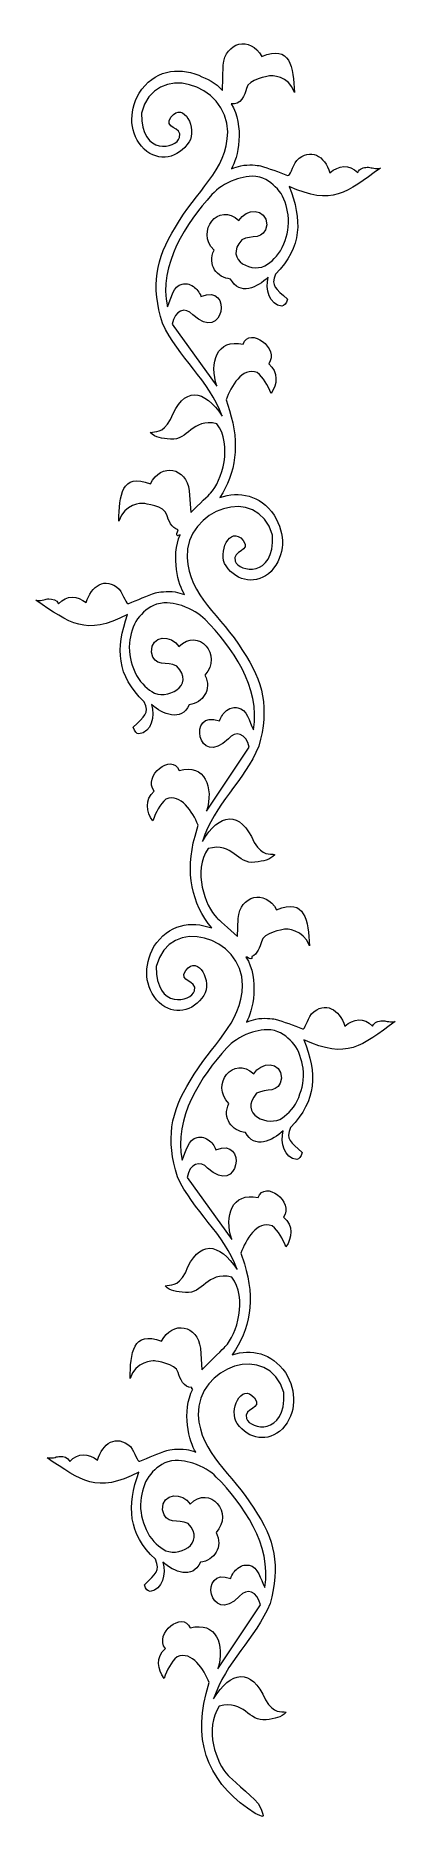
# Model space of a CAD drawing. Header units: centimetres. Extents: x -3.7 to 1.3, y -12.2 to 12.8.
import ezdxf

# ---------------------------------------------------------------- set-up
doc = ezdxf.new("R2010")
doc.units = ezdxf.units.CM
doc.header["$MEASUREMENT"] = 0
doc.layers.add('Layer 1', color=7, linetype='Continuous')

msp = doc.modelspace()

# ---------------------------------------------------------------- linework, layer by layer
at = {"layer": 'Layer 1', "color": 176, "lineweight": 13}
msp.add_open_spline([(1.09623, 10.98388), (0.98942, 10.96897), (0.96546, 10.99957), (0.91362, 10.99513), (0.91362, 10.99513), (0.86178, 10.9907), (0.80584, 10.98205), (0.78039, 10.92037), (0.78039, 10.92037), (0.65824, 11.04392), (0.51545, 11.02156), (0.39164, 10.91964), (0.39164, 10.91964), (0.31868, 11.15256), (0.11732, 11.27771), (-0.0725, 11.0908), (-0.0725, 11.0908), (-0.13814, 11.00174), (-0.16079, 10.86791), (-0.1994, 10.8818), (-0.1994, 10.8818), (-0.31781, 10.92438), (-0.46647, 10.98512), (-0.57965, 11.015), (-0.57965, 11.015), (-0.62072, 11.0241), (-0.73895, 11.03805), (-0.85331, 11.01736), (-0.85331, 11.01736), (-0.89238, 11.00572), (-0.94119, 10.9938), (-0.98369, 10.97547), (-0.98369, 10.97547), (-0.89473, 11.11641), (-0.79367, 11.57944), (-0.98869, 11.88446), (-0.98869, 11.88446), (-0.85617, 11.85407), (-0.79625, 12.00788), (-0.77411, 12.09912), (-0.77411, 12.09912), (-0.74493, 12.23108), (-0.47321, 12.26663), (-0.45278, 12.27253), (-0.45278, 12.27253), (-0.43235, 12.27843), (-0.18299, 12.28113), (-0.10158, 12.04029), (-0.10158, 12.04029), (-0.12067, 12.39904), (-0.15953, 12.71669), (-0.56011, 12.54404), (-0.56011, 12.54404), (-0.72082, 12.83532), (-1.07335, 12.74946), (-1.09783, 12.42279), (-1.09783, 12.42279), (-1.09783, 12.42279), (-1.11047, 12.0686), (-1.11047, 12.0686), (-1.11047, 12.0686), (-1.20441, 12.18228), (-1.3238, 12.2288), (-1.44025, 12.28237), (-1.44025, 12.28237), (-1.74252, 12.40031), (-2.06291, 12.35536), (-2.27498, 12.03177), (-2.27498, 12.03177), (-2.42303, 11.75628), (-2.41278, 11.46508), (-2.20317, 11.24722), (-2.20317, 11.24722), (-1.99982, 11.06357), (-1.72364, 11.11854), (-1.57621, 11.34956), (-1.57621, 11.34956), (-1.45775, 11.53126), (-1.64937, 11.92688), (-1.82908, 11.69682), (-1.82908, 11.69682), (-1.94635, 11.53374), (-1.66368, 11.56821), (-1.70785, 11.41299), (-1.70785, 11.41299), (-1.75202, 11.25777), (-2.24854, 11.14174), (-2.24221, 11.75362), (-2.24221, 11.75362), (-2.05399, 12.48945), (-1.03437, 12.16339), (-1.03602, 11.4923), (-1.03602, 11.4923), (-1.04716, 10.93961), (-1.479, 10.6692), (-1.76632, 10.15566), (-1.76632, 10.15566), (-2.04726, 9.70816), (-2.10866, 9.33476), (-1.94701, 8.81308), (-1.94701, 8.81308), (-1.72543, 8.33168), (-1.29433, 8.0225), (-1.11266, 7.51486), (-1.11266, 7.51486), (-1.35987, 7.89864), (-1.65783, 7.93686), (-1.8341, 7.46919), (-1.8341, 7.46919), (-1.95387, 7.25783), (-2.04185, 7.3121), (-2.11761, 7.28397), (-2.11761, 7.28397), (-2.04311, 7.21445), (-1.96015, 7.20104), (-1.83441, 7.19223), (-1.83441, 7.19223), (-1.58734, 7.16853), (-1.54067, 7.49203), (-1.18778, 7.40917), (-1.18778, 7.40917), (-0.96062, 7.11411), (-1.11709, 6.60504), (-1.27744, 6.43696), (-1.27744, 6.43696), (-1.29596, 6.41486), (-1.43227, 6.28539), (-1.55316, 6.16485), (-1.55316, 6.16485), (-1.55316, 6.16485), (-1.57503, 6.47162), (-1.57503, 6.47162), (-1.57503, 6.47162), (-1.61087, 6.797), (-1.96556, 6.86776), (-2.116, 6.56985), (-2.116, 6.56985), (-2.5223, 6.72529), (-2.55006, 6.40621), (-2.55665, 6.04691), (-2.55665, 6.04691), (-2.48369, 6.29105), (-2.23499, 6.29897), (-2.21437, 6.29395), (-2.21437, 6.29395), (-2.19375, 6.28893), (-1.92042, 6.265), (-1.88667, 6.13439), (-1.88667, 6.13439), (-1.8658, 6.05999), (-1.81783, 5.9446), (-1.728, 5.92643), (-1.728, 5.92643), (-1.76387, 5.82988), (-1.74277, 5.83339), (-1.70112, 5.85635), (-1.70112, 5.85635), (-1.83173, 5.54897), (-1.72492, 5.14734), (-1.63811, 5.02051), (-1.63811, 5.02051), (-1.68122, 5.03701), (-1.73098, 5.04684), (-1.77042, 5.05681), (-1.77042, 5.05681), (-1.88542, 5.07259), (-2.00307, 5.05361), (-2.04379, 5.04277), (-2.04379, 5.04277), (-2.15586, 5.00808), (-2.30228, 4.94042), (-2.41912, 4.89281), (-2.41912, 4.89281), (-2.45721, 4.8773), (-2.48451, 5.01006), (-2.5532, 5.09625), (-2.5532, 5.09625), (-2.74939, 5.27493), (-2.94625, 5.14191), (-3.01105, 4.90605), (-3.01105, 4.90605), (-3.13831, 5.0026), (-3.28178, 5.01886), (-3.39954, 4.89019), (-3.39954, 4.89019), (-3.42711, 4.95075), (-3.48275, 4.95701), (-3.5347, 4.95923), (-3.5347, 4.95923), (-3.58665, 4.96145), (-3.61009, 4.92921), (-3.71734, 4.93956), (-3.71734, 4.93956), (-3.23414, 4.61653), (-3.02872, 4.43318), (-2.43469, 4.73981), (-2.43469, 4.73981), (-2.60416, 4.25983), (-2.58645, 3.88639), (-2.20369, 3.52083), (-2.20369, 3.52083), (-2.12544, 3.35034), (-2.19975, 3.32572), (-2.35592, 3.16303), (-2.35592, 3.16303), (-2.33564, 3.10074), (-2.31123, 3.07636), (-2.27677, 3.06946), (-2.27677, 3.06946), (-2.10018, 3.09329), (-2.05034, 3.31659), (-2.09923, 3.48016), (-2.09923, 3.48016), (-1.9466, 3.34579), (-1.68632, 3.2332), (-1.5725, 3.47941), (-1.5725, 3.47941), (-1.38507, 3.50339), (-1.24902, 3.69072), (-1.35569, 3.89348), (-1.35569, 3.89348), (-1.10171, 4.16545), (-1.4426, 4.57217), (-1.71778, 4.29267), (-1.71778, 4.29267), (-1.81649, 4.45496), (-2.10952, 4.46352), (-2.10289, 4.2138), (-2.10289, 4.2138), (-2.06406, 3.99169), (-1.88585, 4.09052), (-1.74779, 4.01949), (-1.74779, 4.01949), (-1.47671, 3.73985), (-1.90086, 3.52863), (-2.0967, 3.66191), (-2.0967, 3.66191), (-2.1779, 3.71717), (-2.27605, 3.80203), (-2.33236, 3.93762), (-2.33236, 3.93762), (-2.38765, 4.06253), (-2.42011, 4.18132), (-2.40892, 4.34038), (-2.40892, 4.34038), (-2.39139, 4.45849), (-2.36402, 4.5888), (-2.29568, 4.67842), (-2.29568, 4.67842), (-2.22658, 4.76625), (-2.14815, 4.84516), (-2.02963, 4.88409), (-2.02963, 4.88409), (-1.88467, 4.92388), (-1.78359, 4.8907), (-1.67872, 4.86445), (-1.67872, 4.86445), (-1.5358, 4.8131), (-1.43283, 4.7529), (-1.35213, 4.6708), (-1.35213, 4.6708), (-0.98053, 4.29273), (-0.57121, 3.71819), (-0.67598, 3.12758), (-0.67598, 3.12758), (-0.7362, 3.24456), (-0.76654, 3.41632), (-0.89456, 3.4371), (-0.89456, 3.4371), (-0.94418, 3.44039), (-0.98744, 3.44519), (-1.05064, 3.39781), (-1.05064, 3.39781), (-1.09529, 3.35979), (-1.13342, 3.31504), (-1.1507, 3.25183), (-1.1507, 3.25183), (-1.60565, 3.42434), (-1.45559, 2.57278), (-1.0261, 3.0034), (-1.0261, 3.0034), (-0.92982, 3.12281), (-0.77666, 3.08035), (-0.73499, 2.8828), (-0.73499, 2.8828), (-0.73499, 2.8828), (-1.33053, 1.99065), (-1.33053, 1.99065), (-1.33053, 1.99065), (-1.23057, 2.32201), (-1.35142, 2.65951), (-1.7161, 2.56031), (-1.7161, 2.56031), (-1.81673, 2.81072), (-2.2275, 2.48036), (-2.06335, 2.2709), (-2.06335, 2.2709), (-2.20133, 2.15262), (-2.17122, 1.97512), (-2.08177, 1.85602), (-2.08177, 1.85602), (-2.0395, 1.97406), (-1.98623, 2.08165), (-1.89834, 2.15771), (-1.89834, 2.15771), (-1.69044, 2.24567), (-1.52376, 1.9771), (-1.45083, 1.79567), (-1.45083, 1.79567), (-1.45083, 1.79567), (-1.49262, 1.6421), (-1.49262, 1.6421), (-1.49262, 1.6421), (-1.63455, 1.12581), (-1.53671, 0.69647), (-1.25987, 0.35629), (-1.25987, 0.35629), (-1.55397, 0.46102), (-1.86141, 0.40999), (-2.06708, 0.09618), (-2.06708, 0.09618), (-2.21512, -0.17932), (-2.20487, -0.47051), (-1.99527, -0.68837), (-1.99527, -0.68837), (-1.79191, -0.87203), (-1.51573, -0.81706), (-1.3683, -0.58604), (-1.3683, -0.58604), (-1.24985, -0.40433), (-1.44146, -0.00871), (-1.62117, -0.23877), (-1.62117, -0.23877), (-1.73844, -0.40185), (-1.45579, -0.36675), (-1.49995, -0.52197), (-1.49995, -0.52197), (-1.54412, -0.67719), (-2.04064, -0.79385), (-2.0343, -0.18197), (-2.0343, -0.18197), (-1.84609, 0.55386), (-0.82647, 0.2278), (-0.82811, -0.44329), (-0.82811, -0.44329), (-0.83925, -0.99598), (-1.2711, -1.26639), (-1.55842, -1.77993), (-1.55842, -1.77993), (-1.83935, -2.22743), (-1.90075, -2.60083), (-1.7391, -3.12251), (-1.7391, -3.12251), (-1.51753, -3.60391), (-1.08642, -3.91309), (-0.90476, -4.42072), (-0.90476, -4.42072), (-1.15196, -4.03695), (-1.44992, -3.99873), (-1.6262, -4.4664), (-1.6262, -4.4664), (-1.74597, -4.67776), (-1.83395, -4.62286), (-1.90971, -4.65099), (-1.90971, -4.65099), (-1.83521, -4.72051), (-1.75226, -4.73392), (-1.62651, -4.74273), (-1.62651, -4.74273), (-1.37944, -4.76643), (-1.33276, -4.44356), (-0.97987, -4.52642), (-0.97987, -4.52642), (-0.75271, -4.82148), (-0.90919, -5.32992), (-1.06954, -5.498), (-1.06954, -5.498), (-1.09081, -5.52336), (-1.26675, -5.68994), (-1.3968, -5.82231), (-1.3968, -5.82231), (-1.3968, -5.82231), (-1.41798, -5.52247), (-1.41798, -5.52247), (-1.41798, -5.52247), (-1.45382, -5.19708), (-1.80908, -5.12633), (-1.95952, -5.42425), (-1.95952, -5.42425), (-2.36581, -5.26881), (-2.39358, -5.58789), (-2.40017, -5.94718), (-2.40017, -5.94718), (-2.32721, -5.70305), (-2.0785, -5.69512), (-2.05789, -5.70015), (-2.05789, -5.70015), (-2.03727, -5.70517), (-1.76394, -5.72909), (-1.73019, -5.85971), (-1.73019, -5.85971), (-1.70687, -5.94285), (-1.64945, -6.07761), (-1.53784, -6.0701), (-1.53784, -6.0701), (-1.54014, -6.08866), (-1.53439, -6.09408), (-1.52321, -6.09187), (-1.52321, -6.09187), (-1.68616, -6.40375), (-1.5728, -6.84038), (-1.48163, -6.97359), (-1.48163, -6.97359), (-1.52474, -6.95708), (-1.57393, -6.94725), (-1.61337, -6.93728), (-1.61337, -6.93728), (-1.72837, -6.92149), (-1.84602, -6.94048), (-1.88674, -6.95132), (-1.88674, -6.95132), (-1.9988, -6.986), (-2.14522, -7.05367), (-2.26206, -7.10127), (-2.26206, -7.10127), (-2.30016, -7.11679), (-2.32746, -6.98403), (-2.39615, -6.89783), (-2.39615, -6.89783), (-2.59234, -6.71916), (-2.7892, -6.85218), (-2.85399, -7.08803), (-2.85399, -7.08803), (-2.98126, -6.99148), (-3.12529, -6.97524), (-3.24305, -7.10391), (-3.24305, -7.10391), (-3.27062, -7.04335), (-3.32626, -7.03709), (-3.37821, -7.03487), (-3.37821, -7.03487), (-3.43017, -7.03265), (-3.45304, -7.06488), (-3.56028, -7.05453), (-3.56028, -7.05453), (-3.07709, -7.37756), (-2.87167, -7.5609), (-2.27764, -7.25428), (-2.27764, -7.25428), (-2.4471, -7.73426), (-2.4294, -8.10769), (-2.04663, -8.47325), (-2.04663, -8.47325), (-1.96839, -8.64374), (-2.0427, -8.66837), (-2.19887, -8.83106), (-2.19887, -8.83106), (-2.17859, -8.89334), (-2.15474, -8.91774), (-2.12029, -8.92464), (-2.12029, -8.92464), (-1.94369, -8.9008), (-1.89385, -8.67751), (-1.94275, -8.51394), (-1.94275, -8.51394), (-1.79012, -8.64831), (-1.52984, -8.7609), (-1.41602, -8.51469), (-1.41602, -8.51469), (-1.22858, -8.49071), (-1.09197, -8.30337), (-1.19864, -8.10061), (-1.19864, -8.10061), (-0.94465, -7.82864), (-1.28555, -7.42192), (-1.56073, -7.70142), (-1.56073, -7.70142), (-1.65943, -7.53913), (-1.95304, -7.53058), (-1.94641, -7.7803), (-1.94641, -7.7803), (-1.90757, -8.00241), (-1.72879, -7.90356), (-1.59074, -7.9746), (-1.59074, -7.9746), (-1.31966, -8.25424), (-1.7438, -8.46546), (-1.93964, -8.33218), (-1.93964, -8.33218), (-2.02085, -8.27692), (-2.11957, -8.19207), (-2.17588, -8.05648), (-2.17588, -8.05648), (-2.23117, -7.93156), (-2.26305, -7.81277), (-2.25187, -7.6537), (-2.25187, -7.6537), (-2.23434, -7.5356), (-2.20696, -7.40528), (-2.13862, -7.31566), (-2.13862, -7.31566), (-2.06953, -7.22783), (-1.9911, -7.14892), (-1.87258, -7.10999), (-1.87258, -7.10999), (-1.72761, -7.0702), (-1.6271, -7.10339), (-1.52223, -7.12965), (-1.52223, -7.12965), (-1.37931, -7.181), (-1.27577, -7.24119), (-1.19508, -7.32329), (-1.19508, -7.32329), (-0.82348, -7.70135), (-0.41473, -8.27591), (-0.51949, -8.86651), (-0.51949, -8.86651), (-0.57971, -8.74954), (-0.61006, -8.57777), (-0.73808, -8.557), (-0.73808, -8.557), (-0.7877, -8.5537), (-0.83037, -8.54952), (-0.89357, -8.59691), (-0.89357, -8.59691), (-0.93823, -8.63493), (-0.97636, -8.67904), (-0.99365, -8.74225), (-0.99365, -8.74225), (-1.4486, -8.56975), (-1.29853, -9.4213), (-0.86904, -8.99069), (-0.86904, -8.99069), (-0.77277, -8.87128), (-0.62018, -8.91375), (-0.5785, -9.11129), (-0.5785, -9.11129), (-0.5785, -9.11129), (-1.17347, -10.00343), (-1.17347, -10.00343), (-1.17347, -10.00343), (-1.07351, -9.67208), (-1.19493, -9.33459), (-1.55962, -9.43379), (-1.55962, -9.43379), (-1.66025, -9.18338), (-2.07102, -9.51374), (-1.90686, -9.7232), (-1.90686, -9.7232), (-2.04484, -9.84148), (-2.01472, -10.01961), (-1.92528, -10.13871), (-1.92528, -10.13871), (-1.883, -10.02067), (-1.82918, -9.91244), (-1.74129, -9.83638), (-1.74129, -9.83638), (-1.53339, -9.74842), (-1.36671, -10.01699), (-1.29378, -10.19842), (-1.29378, -10.19842), (-1.29378, -10.19842), (-1.33613, -10.352), (-1.33613, -10.352), (-1.33613, -10.352), (-1.53921, -11.0907), (-1.2512, -11.65165), (-0.65084, -12.0275), (-0.65084, -12.0275), (-0.56041, -12.06331), (-0.47945, -12.15159), (-0.60825, -11.88717), (-0.60825, -11.88717), (-0.73288, -11.76073), (-1.0028, -11.52627), (-1.03004, -11.49619), (-1.03004, -11.49619), (-1.19613, -11.33508), (-1.37019, -10.83369), (-1.15349, -10.52916), (-1.15349, -10.52916), (-0.80374, -10.43131), (-0.74585, -10.75194), (-0.49979, -10.71773), (-0.49979, -10.71773), (-0.37444, -10.70356), (-0.29202, -10.68662), (-0.22, -10.61397), (-0.22, -10.61397), (-0.29668, -10.58909), (-0.3827, -10.64707), (-0.50974, -10.44098), (-0.50974, -10.44098), (-0.70217, -9.98118), (-0.99915, -10.0321), (-1.23281, -10.42613), (-1.23281, -10.42613), (-1.06895, -9.91112), (-0.64836, -9.5844), (-0.44371, -9.09391), (-0.44371, -9.09391), (-0.30035, -8.56572), (-0.37472, -8.19459), (-0.67103, -7.7594), (-0.67103, -7.7594), (-0.97602, -7.2585), (-1.41753, -7.00672), (-1.44791, -6.45491), (-1.44791, -6.45491), (-1.47292, -5.7844), (-0.46485, -5.41507), (-0.25115, -6.14233), (-0.25115, -6.14233), (-0.22351, -6.75348), (-0.72371, -6.65872), (-0.77324, -6.5055), (-0.77324, -6.5055), (-0.82278, -6.35228), (-0.5397, -6.37468), (-0.66256, -6.21672), (-0.66256, -6.21672), (-0.85015, -5.99449), (-1.02726, -6.39861), (-0.90257, -6.57513), (-0.90257, -6.57513), (-0.7472, -6.79969), (-0.46931, -6.84284), (-0.2725, -6.65064), (-0.2725, -6.65064), (-0.07064, -6.42401), (-0.07055, -6.13196), (-0.22808, -5.86299), (-0.22808, -5.86299), (-0.42716, -5.58264), (-0.70498, -5.52789), (-0.97407, -5.61204), (-0.97407, -5.61204), (-0.72352, -5.2647), (-0.64738, -4.83977), (-0.80353, -4.3416), (-0.80353, -4.3416), (-0.80353, -4.3416), (-0.8512, -4.18994), (-0.8512, -4.18994), (-0.8512, -4.18994), (-0.78464, -4.00553), (-0.62743, -3.73069), (-0.41662, -3.80971), (-0.41662, -3.80971), (-0.32615, -3.88197), (-0.2686, -3.98719), (-0.22225, -4.10334), (-0.22225, -4.10334), (-0.13702, -3.98051), (-0.11368, -3.80187), (-0.25568, -3.68957), (-0.25568, -3.68957), (-0.09894, -3.47326), (-0.52034, -3.16065), (-0.61217, -3.41517), (-0.61217, -3.41517), (-0.98004, -3.3316), (-1.08963, -3.67339), (-0.9782, -4.00023), (-0.9782, -4.00023), (-0.9782, -4.00023), (-1.60379, -3.13477), (-1.60379, -3.13477), (-1.60379, -3.13477), (-1.56903, -2.93559), (-1.41803, -2.88664), (-1.31767, -3.00185), (-1.31767, -3.00185), (-0.8735, -3.41383), (-0.75321, -2.55588), (-1.20182, -2.74766), (-1.20182, -2.74766), (-1.22129, -2.68523), (-1.26093, -2.64278), (-1.30688, -2.60669), (-1.30688, -2.60669), (-1.37168, -2.56204), (-1.41418, -2.56804), (-1.46365, -2.57345), (-1.46365, -2.57345), (-1.59085, -2.59967), (-1.61519, -2.7726), (-1.67129, -2.89206), (-1.67129, -2.89206), (-1.79655, -2.30636), (-1.40811, -1.71479), (-1.04995, -1.32116), (-1.04995, -1.32116), (-0.97218, -1.23568), (-0.87081, -1.17112), (-0.72979, -1.11371), (-0.72979, -1.11371), (-0.62591, -1.083), (-0.52662, -1.04618), (-0.38037, -1.07976), (-0.38037, -1.07976), (-0.26059, -1.1136), (-0.17948, -1.18847), (-0.10738, -1.27329), (-0.10738, -1.27329), (-0.03596, -1.35993), (-0.00407, -1.48898), (0.01756, -1.60625), (0.01756, -1.60625), (0.03427, -1.76471), (0.00656, -1.88542), (-0.04433, -2.01259), (-0.04433, -2.01259), (-0.09588, -2.15049), (-0.19159, -2.23885), (-0.27081, -2.29754), (-0.27081, -2.29754), (-0.46186, -2.43907), (-0.89304, -2.2461), (-0.6319, -1.9551), (-0.6319, -1.9551), (-0.49643, -1.87823), (-0.3149, -1.97003), (-0.28383, -1.74643), (-0.28383, -1.74643), (-0.2859, -1.49661), (-0.57842, -1.51766), (-0.6714, -1.68404), (-0.6714, -1.68404), (-0.9561, -1.41649), (-1.28259, -1.83681), (-1.01932, -2.09775), (-1.01932, -2.09775), (-1.11886, -2.30491), (-0.97582, -2.48629), (-0.78768, -2.50225), (-0.78768, -2.50225), (-0.66538, -2.74342), (-0.40921, -2.61981), (-0.26137, -2.47903), (-0.26137, -2.47903), (-0.30454, -2.64456), (-0.24753, -2.86558), (-0.07024, -2.88187), (-0.07024, -2.88187), (-0.03605, -2.8735), (-0.01248, -2.84873), (0.00561, -2.78562), (0.00561, -2.78562), (-0.15611, -2.62971), (-0.23123, -2.60765), (-0.15898, -2.43394), (-0.15898, -2.43394), (0.21077, -2.05233), (0.21547, -1.67904), (0.02941, -1.20665), (0.02941, -1.20665), (0.63368, -1.48771), (0.83255, -1.29511), (1.30414, -0.9517), (1.30414, -0.9517), (1.19733, -0.96663), (1.17336, -0.93602), (1.12153, -0.94046), (1.12153, -0.94046), (1.06969, -0.9449), (1.01374, -0.95354), (0.9883, -1.01522), (0.9883, -1.01522), (0.86615, -0.89168), (0.72334, -0.91341), (0.59954, -1.01532), (0.59954, -1.01532), (0.52658, -0.7824), (0.32523, -0.65788), (0.13541, -0.84479), (0.13541, -0.84479), (0.06977, -0.93385), (0.04712, -1.06768), (0.00851, -1.05379), (0.00851, -1.05379), (-0.1099, -1.01121), (-0.25857, -0.94984), (-0.37176, -0.91996), (-0.37176, -0.91996), (-0.41283, -0.91087), (-0.53105, -0.89691), (-0.64542, -0.9176), (-0.64542, -0.9176), (-0.68448, -0.92924), (-0.73329, -0.94116), (-0.77579, -0.95949), (-0.77579, -0.95949), (-0.68684, -0.81855), (-0.58576, -0.35615), (-0.78079, -0.05113), (-0.78079, -0.05113), (-0.77546, -0.05235), (-0.77045, -0.05269), (-0.76536, -0.05333), (-0.76536, -0.05333), (-0.72109, -0.07608), (-0.68855, -0.09421), (-0.70052, -0.045), (-0.70052, -0.045), (-0.62315, -0.01292), (-0.58321, 0.09343), (-0.5662, 0.16353), (-0.5662, 0.16353), (-0.53702, 0.29549), (-0.26531, 0.33167), (-0.24488, 0.33757), (-0.24488, 0.33757), (-0.22445, 0.34347), (0.02492, 0.34554), (0.10633, 0.1047), (0.10633, 0.1047), (0.08724, 0.46344), (0.04836, 0.78173), (-0.35222, 0.60908), (-0.35222, 0.60908), (-0.51292, 0.90035), (-0.86545, 0.8145), (-0.88993, 0.48783), (-0.88993, 0.48783), (-0.88993, 0.48783), (-0.89921, 0.23529), (-0.89921, 0.23529), (-0.89921, 0.23529), (-1.02489, 0.35131), (-1.16767, 0.47645), (-1.1871, 0.4979), (-1.1871, 0.4979), (-1.35318, 0.65901), (-1.52669, 1.16104), (-1.30998, 1.46557), (-1.30998, 1.46557), (-0.96023, 1.56342), (-0.9029, 1.24214), (-0.65684, 1.27636), (-0.65684, 1.27636), (-0.5315, 1.29053), (-0.4485, 1.30748), (-0.37648, 1.38013), (-0.37648, 1.38013), (-0.45316, 1.405), (-0.53975, 1.34701), (-0.66679, 1.5531), (-0.66679, 1.5531), (-0.85923, 2.0129), (-1.15563, 1.962), (-1.38929, 1.56797), (-1.38929, 1.56797), (-1.22543, 2.08298), (-0.80484, 2.4097), (-0.60019, 2.90019), (-0.60019, 2.90019), (-0.45683, 3.42838), (-0.5312, 3.79951), (-0.82751, 4.2347), (-0.82751, 4.2347), (-1.1325, 4.7356), (-1.57401, 4.98738), (-1.60439, 5.53918), (-1.60439, 5.53918), (-1.62941, 6.2097), (-0.6219, 6.57901), (-0.4082, 5.85176), (-0.4082, 5.85176), (-0.38056, 5.2406), (-0.88076, 5.33536), (-0.9303, 5.48859), (-0.9303, 5.48859), (-0.97984, 5.64181), (-0.69618, 5.61942), (-0.81904, 5.77738), (-0.81904, 5.77738), (-1.00663, 5.9996), (-1.18432, 5.5961), (-1.05963, 5.41958), (-1.05963, 5.41958), (-0.90426, 5.19502), (-0.62637, 5.15187), (-0.42957, 5.34407), (-0.42957, 5.34407), (-0.22771, 5.57071), (-0.2276, 5.86212), (-0.38513, 6.1311), (-0.38513, 6.1311), (-0.58767, 6.41632), (-0.87128, 6.46786), (-1.14472, 6.37734), (-1.14472, 6.37734), (-0.92427, 6.71439), (-0.86332, 7.12144), (-1.01143, 7.59399), (-1.01143, 7.59399), (-1.01143, 7.59399), (-1.0591, 7.74502), (-1.0591, 7.74502), (-1.0591, 7.74502), (-0.99254, 7.92943), (-0.83534, 8.20491), (-0.62452, 8.12588), (-0.62452, 8.12588), (-0.53405, 8.05362), (-0.47651, 7.9484), (-0.43016, 7.83225), (-0.43016, 7.83225), (-0.34492, 7.95508), (-0.32159, 8.13372), (-0.46359, 8.24602), (-0.46359, 8.24602), (-0.30685, 8.46233), (-0.72825, 8.77494), (-0.82008, 8.52042), (-0.82008, 8.52042), (-1.18795, 8.60399), (-1.29753, 8.26157), (-1.1861, 7.93473), (-1.1861, 7.93473), (-1.1861, 7.93473), (-1.8117, 8.80083), (-1.8117, 8.80083), (-1.8117, 8.80083), (-1.77694, 9), (-1.62593, 9.04895), (-1.52557, 8.93374), (-1.52557, 8.93374), (-1.08141, 8.52176), (-0.96112, 9.37971), (-1.40972, 9.18793), (-1.40972, 9.18793), (-1.4292, 9.25036), (-1.46884, 9.29281), (-1.51479, 9.3289), (-1.51479, 9.3289), (-1.57959, 9.37355), (-1.62207, 9.36692), (-1.67154, 9.36151), (-1.67154, 9.36151), (-1.79874, 9.33529), (-1.82309, 9.16236), (-1.87919, 9.0429), (-1.87919, 9.0429), (-2.00444, 9.6286), (-1.61601, 10.22017), (-1.25785, 10.6138), (-1.25785, 10.6138), (-1.18007, 10.69928), (-1.07871, 10.76385), (-0.93768, 10.82125), (-0.93768, 10.82125), (-0.8338, 10.85196), (-0.73452, 10.88942), (-0.58828, 10.85584), (-0.58828, 10.85584), (-0.46849, 10.82199), (-0.38738, 10.74712), (-0.31528, 10.6623), (-0.31528, 10.6623), (-0.24387, 10.57567), (-0.21197, 10.44598), (-0.19033, 10.32871), (-0.19033, 10.32871), (-0.17362, 10.17024), (-0.20135, 10.05018), (-0.25224, 9.92299), (-0.25224, 9.92299), (-0.30379, 9.7851), (-0.39949, 9.69674), (-0.47871, 9.63805), (-0.47871, 9.63805), (-0.66977, 9.49652), (-1.10094, 9.68886), (-0.8398, 9.97986), (-0.8398, 9.97986), (-0.70432, 10.05673), (-0.5228, 9.96556), (-0.49173, 10.18916), (-0.49173, 10.18916), (-0.4938, 10.43898), (-0.78632, 10.41793), (-0.8793, 10.25155), (-0.8793, 10.25155), (-1.16401, 10.5191), (-1.49049, 10.09815), (-1.22722, 9.83721), (-1.22722, 9.83721), (-1.32675, 9.63005), (-1.18371, 9.44868), (-0.99558, 9.43271), (-0.99558, 9.43271), (-0.87327, 9.19154), (-0.61712, 9.31578), (-0.46928, 9.45656), (-0.46928, 9.45656), (-0.51244, 9.29102), (-0.45543, 9.07001), (-0.27814, 9.05372), (-0.27814, 9.05372), (-0.24395, 9.06209), (-0.22039, 9.08687), (-0.20229, 9.14997), (-0.20229, 9.14997), (-0.36401, 9.30588), (-0.43913, 9.32731), (-0.36688, 9.50101), (-0.36688, 9.50101), (0.00287, 9.88263), (0.00756, 10.25655), (-0.17849, 10.72894), (-0.17849, 10.72894), (0.42577, 10.44788), (0.62464, 10.64048), (1.09623, 10.98388)], degree=3, knots=[0, 0, 0, 0, 0.00392157, 0.00392157, 0.00392157, 0.00392157, 0.00784314, 0.00784314, 0.00784314, 0.00784314, 0.01176471, 0.01176471, 0.01176471, 0.01176471, 0.01568627, 0.01568627, 0.01568627, 0.01568627, 0.01960784, 0.01960784, 0.01960784, 0.01960784, 0.02352941, 0.02352941, 0.02352941, 0.02352941, 0.02745098, 0.02745098, 0.02745098, 0.02745098, 0.03137255, 0.03137255, 0.03137255, 0.03137255, 0.03529412, 0.03529412, 0.03529412, 0.03529412, 0.03921569, 0.03921569, 0.03921569, 0.03921569, 0.04313725, 0.04313725, 0.04313725, 0.04313725, 0.04705882, 0.04705882, 0.04705882, 0.04705882, 0.05098039, 0.05098039, 0.05098039, 0.05098039, 0.05490196, 0.05490196, 0.05490196, 0.05490196, 0.05882353, 0.05882353, 0.05882353, 0.05882353, 0.0627451, 0.0627451, 0.0627451, 0.0627451, 0.06666667, 0.06666667, 0.06666667, 0.06666667, 0.07058824, 0.07058824, 0.07058824, 0.07058824, 0.0745098, 0.0745098, 0.0745098, 0.0745098, 0.07843137, 0.07843137, 0.07843137, 0.07843137, 0.08235294, 0.08235294, 0.08235294, 0.08235294, 0.08627451, 0.08627451, 0.08627451, 0.08627451, 0.09019608, 0.09019608, 0.09019608, 0.09019608, 0.09411765, 0.09411765, 0.09411765, 0.09411765, 0.09803922, 0.09803922, 0.09803922, 0.09803922, 0.10196078, 0.10196078, 0.10196078, 0.10196078, 0.10588235, 0.10588235, 0.10588235, 0.10588235, 0.10980392, 0.10980392, 0.10980392, 0.10980392, 0.11372549, 0.11372549, 0.11372549, 0.11372549, 0.11764706, 0.11764706, 0.11764706, 0.11764706, 0.12156863, 0.12156863, 0.12156863, 0.12156863, 0.1254902, 0.1254902, 0.1254902, 0.1254902, 0.12941176, 0.12941176, 0.12941176, 0.12941176, 0.13333333, 0.13333333, 0.13333333, 0.13333333, 0.1372549, 0.1372549, 0.1372549, 0.1372549, 0.14117647, 0.14117647, 0.14117647, 0.14117647, 0.14509804, 0.14509804, 0.14509804, 0.14509804, 0.14901961, 0.14901961, 0.14901961, 0.14901961, 0.15294118, 0.15294118, 0.15294118, 0.15294118, 0.15686275, 0.15686275, 0.15686275, 0.15686275, 0.16078431, 0.16078431, 0.16078431, 0.16078431, 0.16470588, 0.16470588, 0.16470588, 0.16470588, 0.16862745, 0.16862745, 0.16862745, 0.16862745, 0.17254902, 0.17254902, 0.17254902, 0.17254902, 0.17647059, 0.17647059, 0.17647059, 0.17647059, 0.18039216, 0.18039216, 0.18039216, 0.18039216, 0.18431373, 0.18431373, 0.18431373, 0.18431373, 0.18823529, 0.18823529, 0.18823529, 0.18823529, 0.19215686, 0.19215686, 0.19215686, 0.19215686, 0.19607843, 0.19607843, 0.19607843, 0.19607843, 0.2, 0.2, 0.2, 0.2, 0.20392157, 0.20392157, 0.20392157, 0.20392157, 0.20784314, 0.20784314, 0.20784314, 0.20784314, 0.21176471, 0.21176471, 0.21176471, 0.21176471, 0.21568627, 0.21568627, 0.21568627, 0.21568627, 0.21960784, 0.21960784, 0.21960784, 0.21960784, 0.22352941, 0.22352941, 0.22352941, 0.22352941, 0.22745098, 0.22745098, 0.22745098, 0.22745098, 0.23137255, 0.23137255, 0.23137255, 0.23137255, 0.23529412, 0.23529412, 0.23529412, 0.23529412, 0.23921569, 0.23921569, 0.23921569, 0.23921569, 0.24313725, 0.24313725, 0.24313725, 0.24313725, 0.24705882, 0.24705882, 0.24705882, 0.24705882, 0.25098039, 0.25098039, 0.25098039, 0.25098039, 0.25490196, 0.25490196, 0.25490196, 0.25490196, 0.25882353, 0.25882353, 0.25882353, 0.25882353, 0.2627451, 0.2627451, 0.2627451, 0.2627451, 0.26666667, 0.26666667, 0.26666667, 0.26666667, 0.27058824, 0.27058824, 0.27058824, 0.27058824, 0.2745098, 0.2745098, 0.2745098, 0.2745098, 0.27843137, 0.27843137, 0.27843137, 0.27843137, 0.28235294, 0.28235294, 0.28235294, 0.28235294, 0.28627451, 0.28627451, 0.28627451, 0.28627451, 0.29019608, 0.29019608, 0.29019608, 0.29019608, 0.29411765, 0.29411765, 0.29411765, 0.29411765, 0.29803922, 0.29803922, 0.29803922, 0.29803922, 0.30196078, 0.30196078, 0.30196078, 0.30196078, 0.30588235, 0.30588235, 0.30588235, 0.30588235, 0.30980392, 0.30980392, 0.30980392, 0.30980392, 0.31372549, 0.31372549, 0.31372549, 0.31372549, 0.31764706, 0.31764706, 0.31764706, 0.31764706, 0.32156863, 0.32156863, 0.32156863, 0.32156863, 0.3254902, 0.3254902, 0.3254902, 0.3254902, 0.32941176, 0.32941176, 0.32941176, 0.32941176, 0.33333333, 0.33333333, 0.33333333, 0.33333333, 0.3372549, 0.3372549, 0.3372549, 0.3372549, 0.34117647, 0.34117647, 0.34117647, 0.34117647, 0.34509804, 0.34509804, 0.34509804, 0.34509804, 0.34901961, 0.34901961, 0.34901961, 0.34901961, 0.35294118, 0.35294118, 0.35294118, 0.35294118, 0.35686275, 0.35686275, 0.35686275, 0.35686275, 0.36078431, 0.36078431, 0.36078431, 0.36078431, 0.36470588, 0.36470588, 0.36470588, 0.36470588, 0.36862745, 0.36862745, 0.36862745, 0.36862745, 0.37254902, 0.37254902, 0.37254902, 0.37254902, 0.37647059, 0.37647059, 0.37647059, 0.37647059, 0.38039216, 0.38039216, 0.38039216, 0.38039216, 0.38431373, 0.38431373, 0.38431373, 0.38431373, 0.38823529, 0.38823529, 0.38823529, 0.38823529, 0.39215686, 0.39215686, 0.39215686, 0.39215686, 0.39607843, 0.39607843, 0.39607843, 0.39607843, 0.4, 0.4, 0.4, 0.4, 0.40392157, 0.40392157, 0.40392157, 0.40392157, 0.40784314, 0.40784314, 0.40784314, 0.40784314, 0.41176471, 0.41176471, 0.41176471, 0.41176471, 0.41568627, 0.41568627, 0.41568627, 0.41568627, 0.41960784, 0.41960784, 0.41960784, 0.41960784, 0.42352941, 0.42352941, 0.42352941, 0.42352941, 0.42745098, 0.42745098, 0.42745098, 0.42745098, 0.43137255, 0.43137255, 0.43137255, 0.43137255, 0.43529412, 0.43529412, 0.43529412, 0.43529412, 0.43921569, 0.43921569, 0.43921569, 0.43921569, 0.44313725, 0.44313725, 0.44313725, 0.44313725, 0.44705882, 0.44705882, 0.44705882, 0.44705882, 0.45098039, 0.45098039, 0.45098039, 0.45098039, 0.45490196, 0.45490196, 0.45490196, 0.45490196, 0.45882353, 0.45882353, 0.45882353, 0.45882353, 0.4627451, 0.4627451, 0.4627451, 0.4627451, 0.46666667, 0.46666667, 0.46666667, 0.46666667, 0.47058824, 0.47058824, 0.47058824, 0.47058824, 0.4745098, 0.4745098, 0.4745098, 0.4745098, 0.47843137, 0.47843137, 0.47843137, 0.47843137, 0.48235294, 0.48235294, 0.48235294, 0.48235294, 0.48627451, 0.48627451, 0.48627451, 0.48627451, 0.49019608, 0.49019608, 0.49019608, 0.49019608, 0.49411765, 0.49411765, 0.49411765, 0.49411765, 0.49803922, 0.49803922, 0.49803922, 0.49803922, 0.50196078, 0.50196078, 0.50196078, 0.50196078, 0.50588235, 0.50588235, 0.50588235, 0.50588235, 0.50980392, 0.50980392, 0.50980392, 0.50980392, 0.51372549, 0.51372549, 0.51372549, 0.51372549, 0.51764706, 0.51764706, 0.51764706, 0.51764706, 0.52156863, 0.52156863, 0.52156863, 0.52156863, 0.5254902, 0.5254902, 0.5254902, 0.5254902, 0.52941176, 0.52941176, 0.52941176, 0.52941176, 0.53333333, 0.53333333, 0.53333333, 0.53333333, 0.5372549, 0.5372549, 0.5372549, 0.5372549, 0.54117647, 0.54117647, 0.54117647, 0.54117647, 0.54509804, 0.54509804, 0.54509804, 0.54509804, 0.54901961, 0.54901961, 0.54901961, 0.54901961, 0.55294118, 0.55294118, 0.55294118, 0.55294118, 0.55686275, 0.55686275, 0.55686275, 0.55686275, 0.56078431, 0.56078431, 0.56078431, 0.56078431, 0.56470588, 0.56470588, 0.56470588, 0.56470588, 0.56862745, 0.56862745, 0.56862745, 0.56862745, 0.57254902, 0.57254902, 0.57254902, 0.57254902, 0.57647059, 0.57647059, 0.57647059, 0.57647059, 0.58039216, 0.58039216, 0.58039216, 0.58039216, 0.58431373, 0.58431373, 0.58431373, 0.58431373, 0.58823529, 0.58823529, 0.58823529, 0.58823529, 0.59215686, 0.59215686, 0.59215686, 0.59215686, 0.59607843, 0.59607843, 0.59607843, 0.59607843, 0.6, 0.6, 0.6, 0.6, 0.60392157, 0.60392157, 0.60392157, 0.60392157, 0.60784314, 0.60784314, 0.60784314, 0.60784314, 0.61176471, 0.61176471, 0.61176471, 0.61176471, 0.61568627, 0.61568627, 0.61568627, 0.61568627, 0.61960784, 0.61960784, 0.61960784, 0.61960784, 0.62352941, 0.62352941, 0.62352941, 0.62352941, 0.62745098, 0.62745098, 0.62745098, 0.62745098, 0.63137255, 0.63137255, 0.63137255, 0.63137255, 0.63529412, 0.63529412, 0.63529412, 0.63529412, 0.63921569, 0.63921569, 0.63921569, 0.63921569, 0.64313725, 0.64313725, 0.64313725, 0.64313725, 0.64705882, 0.64705882, 0.64705882, 0.64705882, 0.65098039, 0.65098039, 0.65098039, 0.65098039, 0.65490196, 0.65490196, 0.65490196, 0.65490196, 0.65882353, 0.65882353, 0.65882353, 0.65882353, 0.6627451, 0.6627451, 0.6627451, 0.6627451, 0.66666667, 0.66666667, 0.66666667, 0.66666667, 0.67058824, 0.67058824, 0.67058824, 0.67058824, 0.6745098, 0.6745098, 0.6745098, 0.6745098, 0.67843137, 0.67843137, 0.67843137, 0.67843137, 0.68235294, 0.68235294, 0.68235294, 0.68235294, 0.68627451, 0.68627451, 0.68627451, 0.68627451, 0.69019608, 0.69019608, 0.69019608, 0.69019608, 0.69411765, 0.69411765, 0.69411765, 0.69411765, 0.69803922, 0.69803922, 0.69803922, 0.69803922, 0.70196078, 0.70196078, 0.70196078, 0.70196078, 0.70588235, 0.70588235, 0.70588235, 0.70588235, 0.70980392, 0.70980392, 0.70980392, 0.70980392, 0.71372549, 0.71372549, 0.71372549, 0.71372549, 0.71764706, 0.71764706, 0.71764706, 0.71764706, 0.72156863, 0.72156863, 0.72156863, 0.72156863, 0.7254902, 0.7254902, 0.7254902, 0.7254902, 0.72941176, 0.72941176, 0.72941176, 0.72941176, 0.73333333, 0.73333333, 0.73333333, 0.73333333, 0.7372549, 0.7372549, 0.7372549, 0.7372549, 0.74117647, 0.74117647, 0.74117647, 0.74117647, 0.74509804, 0.74509804, 0.74509804, 0.74509804, 0.74901961, 0.74901961, 0.74901961, 0.74901961, 0.75294118, 0.75294118, 0.75294118, 0.75294118, 0.75686275, 0.75686275, 0.75686275, 0.75686275, 0.76078431, 0.76078431, 0.76078431, 0.76078431, 0.76470588, 0.76470588, 0.76470588, 0.76470588, 0.76862745, 0.76862745, 0.76862745, 0.76862745, 0.77254902, 0.77254902, 0.77254902, 0.77254902, 0.77647059, 0.77647059, 0.77647059, 0.77647059, 0.78039216, 0.78039216, 0.78039216, 0.78039216, 0.78431373, 0.78431373, 0.78431373, 0.78431373, 0.78823529, 0.78823529, 0.78823529, 0.78823529, 0.79215686, 0.79215686, 0.79215686, 0.79215686, 0.79607843, 0.79607843, 0.79607843, 0.79607843, 0.8, 0.8, 0.8, 0.8, 0.80392157, 0.80392157, 0.80392157, 0.80392157, 0.80784314, 0.80784314, 0.80784314, 0.80784314, 0.81176471, 0.81176471, 0.81176471, 0.81176471, 0.81568627, 0.81568627, 0.81568627, 0.81568627, 0.81960784, 0.81960784, 0.81960784, 0.81960784, 0.82352941, 0.82352941, 0.82352941, 0.82352941, 0.82745098, 0.82745098, 0.82745098, 0.82745098, 0.83137255, 0.83137255, 0.83137255, 0.83137255, 0.83529412, 0.83529412, 0.83529412, 0.83529412, 0.83921569, 0.83921569, 0.83921569, 0.83921569, 0.84313725, 0.84313725, 0.84313725, 0.84313725, 0.84705882, 0.84705882, 0.84705882, 0.84705882, 0.85098039, 0.85098039, 0.85098039, 0.85098039, 0.85490196, 0.85490196, 0.85490196, 0.85490196, 0.85882353, 0.85882353, 0.85882353, 0.85882353, 0.8627451, 0.8627451, 0.8627451, 0.8627451, 0.86666667, 0.86666667, 0.86666667, 0.86666667, 0.87058824, 0.87058824, 0.87058824, 0.87058824, 0.8745098, 0.8745098, 0.8745098, 0.8745098, 0.87843137, 0.87843137, 0.87843137, 0.87843137, 0.88235294, 0.88235294, 0.88235294, 0.88235294, 0.88627451, 0.88627451, 0.88627451, 0.88627451, 0.89019608, 0.89019608, 0.89019608, 0.89019608, 0.89411765, 0.89411765, 0.89411765, 0.89411765, 0.89803922, 0.89803922, 0.89803922, 0.89803922, 0.90196078, 0.90196078, 0.90196078, 0.90196078, 0.90588235, 0.90588235, 0.90588235, 0.90588235, 0.90980392, 0.90980392, 0.90980392, 0.90980392, 0.91372549, 0.91372549, 0.91372549, 0.91372549, 0.91764706, 0.91764706, 0.91764706, 0.91764706, 0.92156863, 0.92156863, 0.92156863, 0.92156863, 0.9254902, 0.9254902, 0.9254902, 0.9254902, 0.92941176, 0.92941176, 0.92941176, 0.92941176, 0.93333333, 0.93333333, 0.93333333, 0.93333333, 0.9372549, 0.9372549, 0.9372549, 0.9372549, 0.94117647, 0.94117647, 0.94117647, 0.94117647, 0.94509804, 0.94509804, 0.94509804, 0.94509804, 0.94901961, 0.94901961, 0.94901961, 0.94901961, 0.95294118, 0.95294118, 0.95294118, 0.95294118, 0.95686275, 0.95686275, 0.95686275, 0.95686275, 0.96078431, 0.96078431, 0.96078431, 0.96078431, 0.96470588, 0.96470588, 0.96470588, 0.96470588, 0.96862745, 0.96862745, 0.96862745, 0.96862745, 0.97254902, 0.97254902, 0.97254902, 0.97254902, 0.97647059, 0.97647059, 0.97647059, 0.97647059, 0.98039216, 0.98039216, 0.98039216, 0.98039216, 0.98431373, 0.98431373, 0.98431373, 0.98431373, 0.98823529, 0.98823529, 0.98823529, 0.98823529, 0.99215686, 0.99215686, 0.99215686, 0.99215686, 1, 1, 1, 1], dxfattribs=at)

doc.saveas('drawing.dxf')
